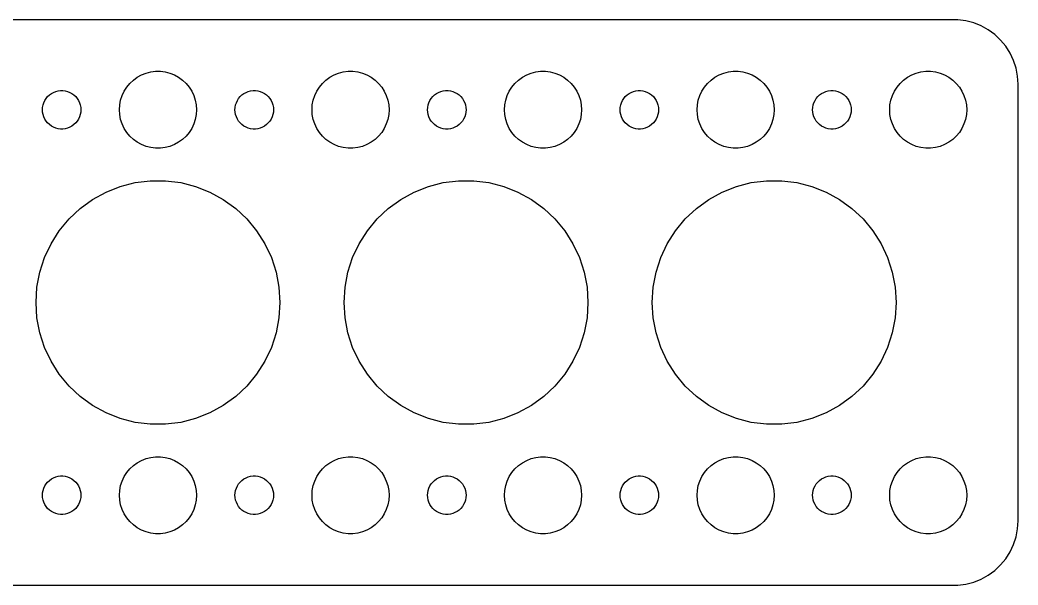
# Model space of a CAD drawing. Header units: metres. Extents: x -67 to 67, y -22 to 22.
# Drawn here: x -10.8 to 67, y -22 to 22 of the extents above; entities that cross this region are included whole.
import ezdxf

# ---------------------------------------------------------------- set-up
doc = ezdxf.new("R2010")
doc.units = ezdxf.units.M

msp = doc.modelspace()

# ---------------------------------------------------------------- linework, layer by layer
for p, q in [((62.3139, 21.9901), (-62.3139, 21.9901)), ((62.9369, 21.9114), (62.3139, 21.9901)), ((63.5451, 21.7553), (62.9369, 21.9114)), ((64.1289, 21.5241), (63.5451, 21.7553)), ((64.6791, 21.2216), (64.1289, 21.5241)), ((65.1871, 20.8526), (64.6791, 21.2216)), ((65.6448, 20.4227), (65.1871, 20.8526)), ((66.0451, 19.9389), (65.6448, 20.4227)), ((66.3815, 19.4088), (66.0451, 19.9389)), ((66.6489, 18.8406), (66.3815, 19.4088)), ((66.8429, 18.2434), (66.6489, 18.8406)), ((-0.92705, 17.8532), (-0.56213, 17.9469)), ((-0.56213, 17.9469), (-0.18837, 17.9941)), ((-0.18837, 17.9941), (0.18837, 17.9941)), ((0.18837, 17.9941), (0.56213, 17.9469)), ((0.56213, 17.9469), (0.92705, 17.8532)), ((14.0729, 17.8532), (14.4379, 17.9469)), ((14.4379, 17.9469), (14.8116, 17.9941)), ((14.8116, 17.9941), (15.1884, 17.9941)), ((15.1884, 17.9941), (15.5621, 17.9469)), ((15.5621, 17.9469), (15.927, 17.8532)), ((29.0729, 17.8532), (29.4379, 17.9469)), ((29.4379, 17.9469), (29.8116, 17.9941)), ((29.8116, 17.9941), (30.1884, 17.9941)), ((30.1884, 17.9941), (30.5621, 17.9469)), ((30.5621, 17.9469), (30.927, 17.8532)), ((44.0729, 17.8532), (44.4379, 17.9469)), ((44.4379, 17.9469), (44.8116, 17.9941)), ((44.8116, 17.9941), (45.1884, 17.9941)), ((45.1884, 17.9941), (45.5621, 17.9469)), ((45.5621, 17.9469), (45.927, 17.8532)), ((59.0729, 17.8532), (59.4379, 17.9469)), ((59.4379, 17.9469), (59.8116, 17.9941)), ((59.8116, 17.9941), (60.1884, 17.9941)), ((60.1884, 17.9941), (60.5621, 17.9469)), ((60.5621, 17.9469), (60.927, 17.8532)), ((66.9606, 17.6267), (66.8429, 18.2434)), ((-2.1869, 17.0536), (-1.91226, 17.3115)), ((-1.91226, 17.3115), (-1.60747, 17.533)), ((-1.60747, 17.533), (-1.27733, 17.7145)), ((-1.27733, 17.7145), (-0.92705, 17.8532)), ((0.92705, 17.8532), (1.27733, 17.7145)), ((1.27733, 17.7145), (1.60747, 17.533)), ((1.60747, 17.533), (1.91226, 17.3115)), ((1.91226, 17.3115), (2.1869, 17.0536)), ((12.8131, 17.0536), (13.0877, 17.3115)), ((13.0877, 17.3115), (13.3925, 17.533)), ((13.3925, 17.533), (13.7227, 17.7145)), ((13.7227, 17.7145), (14.0729, 17.8532)), ((15.927, 17.8532), (16.2773, 17.7145)), ((16.2773, 17.7145), (16.6075, 17.533)), ((16.6075, 17.533), (16.9123, 17.3115)), ((16.9123, 17.3115), (17.1869, 17.0536)), ((27.8131, 17.0536), (28.0877, 17.3115)), ((28.0877, 17.3115), (28.3925, 17.533)), ((28.3925, 17.533), (28.7227, 17.7145)), ((28.7227, 17.7145), (29.0729, 17.8532)), ((30.927, 17.8532), (31.2773, 17.7145)), ((31.2773, 17.7145), (31.6075, 17.533)), ((31.6075, 17.533), (31.9123, 17.3115)), ((31.9123, 17.3115), (32.1869, 17.0536)), ((42.8131, 17.0536), (43.0877, 17.3115)), ((43.0877, 17.3115), (43.3925, 17.533)), ((43.3925, 17.533), (43.7227, 17.7145)), ((43.7227, 17.7145), (44.0729, 17.8532)), ((45.927, 17.8532), (46.2773, 17.7145)), ((46.2773, 17.7145), (46.6075, 17.533)), ((46.6075, 17.533), (46.9123, 17.3115)), ((46.9123, 17.3115), (47.1869, 17.0536)), ((57.8131, 17.0536), (58.0877, 17.3115)), ((58.0877, 17.3115), (58.3925, 17.533)), ((58.3925, 17.533), (58.7227, 17.7145)), ((58.7227, 17.7145), (59.0729, 17.8532)), ((60.927, 17.8532), (61.2773, 17.7145)), ((61.2773, 17.7145), (61.6075, 17.533)), ((61.6075, 17.533), (61.9123, 17.3115)), ((61.9123, 17.3115), (62.1869, 17.0536)), ((67, 17), (66.9606, 17.6267)), ((-8.30373, 16.2665), (-8.13866, 16.3572)), ((-8.13866, 16.3572), (-7.96352, 16.4266)), ((-7.96352, 16.4266), (-7.78107, 16.4734)), ((-7.78107, 16.4734), (-7.59418, 16.497)), ((-7.59418, 16.497), (-7.40581, 16.497)), ((-7.40581, 16.497), (-7.21892, 16.4734)), ((-7.21892, 16.4734), (-7.03647, 16.4266)), ((-7.03647, 16.4266), (-6.86133, 16.3572)), ((-6.86133, 16.3572), (-6.69626, 16.2665)), ((-2.78932, 16.1044), (-2.62891, 16.4453)), ((-2.62891, 16.4453), (-2.42705, 16.7634)), ((-2.42705, 16.7634), (-2.1869, 17.0536)), ((2.1869, 17.0536), (2.42705, 16.7634)), ((2.42705, 16.7634), (2.62891, 16.4453)), ((2.62891, 16.4453), (2.78932, 16.1044)), ((6.69626, 16.2665), (6.86133, 16.3572)), ((6.86133, 16.3572), (7.03647, 16.4266)), ((7.03647, 16.4266), (7.21892, 16.4734)), ((7.21892, 16.4734), (7.40581, 16.497)), ((7.40581, 16.497), (7.59418, 16.497)), ((7.59418, 16.497), (7.78107, 16.4734)), ((7.78107, 16.4734), (7.96352, 16.4266)), ((7.96352, 16.4266), (8.13866, 16.3572)), ((8.13866, 16.3572), (8.30373, 16.2665)), ((12.2107, 16.1044), (12.3711, 16.4453)), ((12.3711, 16.4453), (12.5729, 16.7634)), ((12.5729, 16.7634), (12.8131, 17.0536)), ((17.1869, 17.0536), (17.427, 16.7634)), ((17.427, 16.7634), (17.6289, 16.4453)), ((17.6289, 16.4453), (17.7893, 16.1044)), ((21.6963, 16.2665), (21.8613, 16.3572)), ((21.8613, 16.3572), (22.0365, 16.4266)), ((22.0365, 16.4266), (22.2189, 16.4734)), ((22.2189, 16.4734), (22.4058, 16.497)), ((22.4058, 16.497), (22.5942, 16.497)), ((22.5942, 16.497), (22.7811, 16.4734)), ((22.7811, 16.4734), (22.9635, 16.4266)), ((22.9635, 16.4266), (23.1387, 16.3572)), ((23.1387, 16.3572), (23.3037, 16.2665)), ((27.2107, 16.1044), (27.3711, 16.4453)), ((27.3711, 16.4453), (27.5729, 16.7634)), ((27.5729, 16.7634), (27.8131, 17.0536)), ((32.1869, 17.0536), (32.427, 16.7634)), ((32.427, 16.7634), (32.6289, 16.4453)), ((32.6289, 16.4453), (32.7893, 16.1044)), ((36.6963, 16.2665), (36.8613, 16.3572)), ((36.8613, 16.3572), (37.0365, 16.4266)), ((37.0365, 16.4266), (37.2189, 16.4734)), ((37.2189, 16.4734), (37.4058, 16.497)), ((37.4058, 16.497), (37.5942, 16.497)), ((37.5942, 16.497), (37.7811, 16.4734)), ((37.7811, 16.4734), (37.9635, 16.4266)), ((37.9635, 16.4266), (38.1387, 16.3572)), ((38.1387, 16.3572), (38.3037, 16.2665)), ((42.2107, 16.1044), (42.3711, 16.4453)), ((42.3711, 16.4453), (42.5729, 16.7634)), ((42.5729, 16.7634), (42.8131, 17.0536)), ((47.1869, 17.0536), (47.427, 16.7634)), ((47.427, 16.7634), (47.6289, 16.4453)), ((47.6289, 16.4453), (47.7893, 16.1044)), ((51.6963, 16.2665), (51.8613, 16.3572)), ((51.8613, 16.3572), (52.0365, 16.4266)), ((52.0365, 16.4266), (52.2189, 16.4734)), ((52.2189, 16.4734), (52.4058, 16.497)), ((52.4058, 16.497), (52.5942, 16.497)), ((52.5942, 16.497), (52.7811, 16.4734)), ((52.7811, 16.4734), (52.9635, 16.4266)), ((52.9635, 16.4266), (53.1387, 16.3572)), ((53.1387, 16.3572), (53.3037, 16.2665)), ((57.2107, 16.1044), (57.3711, 16.4453)), ((57.3711, 16.4453), (57.5729, 16.7634)), ((57.5729, 16.7634), (57.8131, 17.0536)), ((62.1869, 17.0536), (62.427, 16.7634)), ((62.427, 16.7634), (62.6289, 16.4453)), ((62.6289, 16.4453), (62.7893, 16.1044)), ((67, -17), (67, 17)), ((-8.95287, 15.373), (-8.89465, 15.5522)), ((-8.89465, 15.5522), (-8.81445, 15.7226)), ((-8.81445, 15.7226), (-8.71352, 15.8817)), ((-8.71352, 15.8817), (-8.59344, 16.0268)), ((-8.59344, 16.0268), (-8.45613, 16.1558)), ((-8.45613, 16.1558), (-8.30373, 16.2665)), ((-6.69626, 16.2665), (-6.54385, 16.1558)), ((-6.54385, 16.1558), (-6.40654, 16.0268)), ((-6.40654, 16.0268), (-6.28647, 15.8817)), ((-6.28647, 15.8817), (-6.18553, 15.7226)), ((-6.18553, 15.7226), (-6.10533, 15.5522)), ((-6.10533, 15.5522), (-6.04712, 15.373)), ((-2.97633, 15.376), (-2.90575, 15.7461)), ((-2.90575, 15.7461), (-2.78932, 16.1044)), ((2.78932, 16.1044), (2.90575, 15.7461)), ((2.90575, 15.7461), (2.97633, 15.376)), ((6.04712, 15.373), (6.10533, 15.5522)), ((6.10533, 15.5522), (6.18553, 15.7226)), ((6.18553, 15.7226), (6.28647, 15.8817)), ((6.28647, 15.8817), (6.40654, 16.0268)), ((6.40654, 16.0268), (6.54385, 16.1558)), ((6.54385, 16.1558), (6.69626, 16.2665)), ((8.30373, 16.2665), (8.45613, 16.1558)), ((8.45613, 16.1558), (8.59344, 16.0268)), ((8.59344, 16.0268), (8.71352, 15.8817)), ((8.71352, 15.8817), (8.81445, 15.7226)), ((8.81445, 15.7226), (8.89465, 15.5522)), ((8.89465, 15.5522), (8.95287, 15.373)), ((12.0237, 15.376), (12.0942, 15.7461)), ((12.0942, 15.7461), (12.2107, 16.1044)), ((17.7893, 16.1044), (17.9057, 15.7461)), ((17.9057, 15.7461), (17.9763, 15.376)), ((21.0471, 15.373), (21.1053, 15.5522)), ((21.1053, 15.5522), (21.1855, 15.7226)), ((21.1855, 15.7226), (21.2865, 15.8817)), ((21.2865, 15.8817), (21.4065, 16.0268)), ((21.4065, 16.0268), (21.5439, 16.1558)), ((21.5439, 16.1558), (21.6963, 16.2665)), ((23.3037, 16.2665), (23.4561, 16.1558)), ((23.4561, 16.1558), (23.5934, 16.0268)), ((23.5934, 16.0268), (23.7135, 15.8817)), ((23.7135, 15.8817), (23.8145, 15.7226)), ((23.8145, 15.7226), (23.8947, 15.5522)), ((23.8947, 15.5522), (23.9529, 15.373)), ((27.0237, 15.376), (27.0942, 15.7461)), ((27.0942, 15.7461), (27.2107, 16.1044)), ((32.7893, 16.1044), (32.9057, 15.7461)), ((32.9057, 15.7461), (32.9763, 15.376)), ((36.0471, 15.373), (36.1053, 15.5522)), ((36.1053, 15.5522), (36.1855, 15.7226)), ((36.1855, 15.7226), (36.2865, 15.8817)), ((36.2865, 15.8817), (36.4065, 16.0268)), ((36.4065, 16.0268), (36.5439, 16.1558)), ((36.5439, 16.1558), (36.6963, 16.2665)), ((38.3037, 16.2665), (38.4561, 16.1558)), ((38.4561, 16.1558), (38.5934, 16.0268)), ((38.5934, 16.0268), (38.7135, 15.8817)), ((38.7135, 15.8817), (38.8145, 15.7226)), ((38.8145, 15.7226), (38.8947, 15.5522)), ((38.8947, 15.5522), (38.9529, 15.373)), ((42.0237, 15.376), (42.0942, 15.7461)), ((42.0942, 15.7461), (42.2107, 16.1044)), ((47.7893, 16.1044), (47.9057, 15.7461)), ((47.9057, 15.7461), (47.9763, 15.376)), ((51.0471, 15.373), (51.1053, 15.5522)), ((51.1053, 15.5522), (51.1855, 15.7226)), ((51.1855, 15.7226), (51.2865, 15.8817)), ((51.2865, 15.8817), (51.4065, 16.0268)), ((51.4065, 16.0268), (51.5439, 16.1558)), ((51.5439, 16.1558), (51.6963, 16.2665)), ((53.3037, 16.2665), (53.4561, 16.1558)), ((53.4561, 16.1558), (53.5934, 16.0268)), ((53.5934, 16.0268), (53.7135, 15.8817)), ((53.7135, 15.8817), (53.8145, 15.7226)), ((53.8145, 15.7226), (53.8947, 15.5522)), ((53.8947, 15.5522), (53.9529, 15.373)), ((57.0237, 15.376), (57.0942, 15.7461)), ((57.0942, 15.7461), (57.2107, 16.1044)), ((62.7893, 16.1044), (62.9057, 15.7461)), ((62.9057, 15.7461), (62.9763, 15.376)), ((-9, 15), (-8.98816, 15.188)), ((-8.98816, 14.812), (-9, 15)), ((-8.98816, 15.188), (-8.95287, 15.373)), ((-8.95287, 14.627), (-8.98816, 14.812)), ((-6.04712, 15.373), (-6.01183, 15.188)), ((-6.01183, 14.812), (-6.04712, 14.627)), ((-6.01183, 15.188), (-6, 15)), ((-6, 15), (-6.01183, 14.812)), ((-3, 15), (-2.97633, 15.376)), ((-2.97633, 14.624), (-3, 15)), ((2.97633, 15.376), (3, 15)), ((3, 15), (2.97633, 14.624)), ((6, 15), (6.01183, 15.188)), ((6.01183, 14.812), (6, 15)), ((6.01183, 15.188), (6.04712, 15.373)), ((6.04712, 14.627), (6.01183, 14.812)), ((8.95287, 15.373), (8.98816, 15.188)), ((8.98816, 14.812), (8.95287, 14.627)), ((8.98816, 15.188), (9, 15)), ((9, 15), (8.98816, 14.812)), ((12, 15), (12.0237, 15.376)), ((12.0237, 14.624), (12, 15)), ((17.9763, 15.376), (18, 15)), ((18, 15), (17.9763, 14.624)), ((21, 15), (21.0118, 15.188)), ((21.0118, 14.812), (21, 15)), ((21.0118, 15.188), (21.0471, 15.373)), ((21.0471, 14.627), (21.0118, 14.812)), ((23.9529, 15.373), (23.9882, 15.188)), ((23.9882, 14.812), (23.9529, 14.627)), ((23.9882, 15.188), (24, 15)), ((24, 15), (23.9882, 14.812)), ((27, 15), (27.0237, 15.376)), ((27.0237, 14.624), (27, 15)), ((32.9763, 15.376), (33, 15)), ((33, 15), (32.9763, 14.624)), ((36, 15), (36.0118, 15.188)), ((36.0118, 14.812), (36, 15)), ((36.0118, 15.188), (36.0471, 15.373)), ((36.0471, 14.627), (36.0118, 14.812)), ((38.9529, 15.373), (38.9882, 15.188)), ((38.9882, 14.812), (38.9529, 14.627)), ((38.9882, 15.188), (39, 15)), ((39, 15), (38.9882, 14.812)), ((42, 15), (42.0237, 15.376)), ((42.0237, 14.624), (42, 15)), ((47.9763, 15.376), (48, 15)), ((48, 15), (47.9763, 14.624)), ((51, 15), (51.0118, 15.188)), ((51.0118, 14.812), (51, 15)), ((51.0118, 15.188), (51.0471, 15.373)), ((51.0471, 14.627), (51.0118, 14.812)), ((53.9529, 15.373), (53.9882, 15.188)), ((53.9882, 14.812), (53.9529, 14.627)), ((53.9882, 15.188), (54, 15)), ((54, 15), (53.9882, 14.812)), ((57, 15), (57.0237, 15.376)), ((57.0237, 14.624), (57, 15)), ((62.9763, 15.376), (63, 15)), ((63, 15), (62.9763, 14.624)), ((-8.89465, 14.4478), (-8.95287, 14.627)), ((-8.81445, 14.2774), (-8.89465, 14.4478)), ((-8.71352, 14.1183), (-8.81445, 14.2774)), ((-8.59344, 13.9732), (-8.71352, 14.1183)), ((-6.28647, 14.1183), (-6.40654, 13.9732)), ((-6.18553, 14.2774), (-6.28647, 14.1183)), ((-6.10533, 14.4478), (-6.18553, 14.2774)), ((-6.04712, 14.627), (-6.10533, 14.4478)), ((-2.90575, 14.2539), (-2.97633, 14.624)), ((-2.78932, 13.8956), (-2.90575, 14.2539)), ((2.90575, 14.2539), (2.78932, 13.8956)), ((2.97633, 14.624), (2.90575, 14.2539)), ((6.10533, 14.4478), (6.04712, 14.627)), ((6.18553, 14.2774), (6.10533, 14.4478)), ((6.28647, 14.1183), (6.18553, 14.2774)), ((6.40654, 13.9732), (6.28647, 14.1183)), ((8.71352, 14.1183), (8.59344, 13.9732)), ((8.81445, 14.2774), (8.71352, 14.1183)), ((8.89465, 14.4478), (8.81445, 14.2774)), ((8.95287, 14.627), (8.89465, 14.4478)), ((12.0942, 14.2539), (12.0237, 14.624)), ((12.2107, 13.8956), (12.0942, 14.2539)), ((17.9057, 14.2539), (17.7893, 13.8956)), ((17.9763, 14.624), (17.9057, 14.2539)), ((21.1053, 14.4478), (21.0471, 14.627)), ((21.1855, 14.2774), (21.1053, 14.4478)), ((21.2865, 14.1183), (21.1855, 14.2774)), ((21.4065, 13.9732), (21.2865, 14.1183)), ((23.7135, 14.1183), (23.5934, 13.9732)), ((23.8145, 14.2774), (23.7135, 14.1183)), ((23.8947, 14.4478), (23.8145, 14.2774)), ((23.9529, 14.627), (23.8947, 14.4478)), ((27.0942, 14.2539), (27.0237, 14.624)), ((27.2107, 13.8956), (27.0942, 14.2539)), ((32.9057, 14.2539), (32.7893, 13.8956)), ((32.9763, 14.624), (32.9057, 14.2539)), ((36.1053, 14.4478), (36.0471, 14.627)), ((36.1855, 14.2774), (36.1053, 14.4478)), ((36.2865, 14.1183), (36.1855, 14.2774)), ((36.4065, 13.9732), (36.2865, 14.1183)), ((38.7135, 14.1183), (38.5934, 13.9732)), ((38.8145, 14.2774), (38.7135, 14.1183)), ((38.8947, 14.4478), (38.8145, 14.2774)), ((38.9529, 14.627), (38.8947, 14.4478)), ((42.0942, 14.2539), (42.0237, 14.624)), ((42.2107, 13.8956), (42.0942, 14.2539)), ((47.9057, 14.2539), (47.7893, 13.8956)), ((47.9763, 14.624), (47.9057, 14.2539)), ((51.1053, 14.4478), (51.0471, 14.627)), ((51.1855, 14.2774), (51.1053, 14.4478)), ((51.2865, 14.1183), (51.1855, 14.2774)), ((51.4065, 13.9732), (51.2865, 14.1183)), ((53.7135, 14.1183), (53.5934, 13.9732)), ((53.8145, 14.2774), (53.7135, 14.1183)), ((53.8947, 14.4478), (53.8145, 14.2774)), ((53.9529, 14.627), (53.8947, 14.4478)), ((57.0942, 14.2539), (57.0237, 14.624)), ((57.2107, 13.8956), (57.0942, 14.2539)), ((62.9057, 14.2539), (62.7893, 13.8956)), ((62.9763, 14.624), (62.9057, 14.2539)), ((-8.45613, 13.8442), (-8.59344, 13.9732)), ((-8.30373, 13.7335), (-8.45613, 13.8442)), ((-8.13866, 13.6427), (-8.30373, 13.7335)), ((-7.96352, 13.5734), (-8.13866, 13.6427)), ((-7.78107, 13.5266), (-7.96352, 13.5734)), ((-7.59418, 13.5029), (-7.78107, 13.5266)), ((-7.40581, 13.5029), (-7.59418, 13.5029)), ((-7.21892, 13.5266), (-7.40581, 13.5029)), ((-7.03647, 13.5734), (-7.21892, 13.5266)), ((-6.86133, 13.6427), (-7.03647, 13.5734)), ((-6.69626, 13.7335), (-6.86133, 13.6427)), ((-6.54385, 13.8442), (-6.69626, 13.7335)), ((-6.40654, 13.9732), (-6.54385, 13.8442)), ((-2.62891, 13.5547), (-2.78932, 13.8956)), ((-2.42705, 13.2366), (-2.62891, 13.5547)), ((-2.1869, 12.9464), (-2.42705, 13.2366)), ((2.42705, 13.2366), (2.1869, 12.9464)), ((2.62891, 13.5547), (2.42705, 13.2366)), ((2.78932, 13.8956), (2.62891, 13.5547)), ((6.54385, 13.8442), (6.40654, 13.9732)), ((6.69626, 13.7335), (6.54385, 13.8442)), ((6.86133, 13.6427), (6.69626, 13.7335)), ((7.03647, 13.5734), (6.86133, 13.6427)), ((7.21892, 13.5266), (7.03647, 13.5734)), ((7.40581, 13.5029), (7.21892, 13.5266)), ((7.59418, 13.5029), (7.40581, 13.5029)), ((7.78107, 13.5266), (7.59418, 13.5029)), ((7.96352, 13.5734), (7.78107, 13.5266)), ((8.13866, 13.6427), (7.96352, 13.5734)), ((8.30373, 13.7335), (8.13866, 13.6427)), ((8.45613, 13.8442), (8.30373, 13.7335)), ((8.59344, 13.9732), (8.45613, 13.8442)), ((12.3711, 13.5547), (12.2107, 13.8956)), ((12.5729, 13.2366), (12.3711, 13.5547)), ((12.8131, 12.9464), (12.5729, 13.2366)), ((17.427, 13.2366), (17.1869, 12.9464)), ((17.6289, 13.5547), (17.427, 13.2366)), ((17.7893, 13.8956), (17.6289, 13.5547)), ((21.5439, 13.8442), (21.4065, 13.9732)), ((21.6963, 13.7335), (21.5439, 13.8442)), ((21.8613, 13.6427), (21.6963, 13.7335)), ((22.0365, 13.5734), (21.8613, 13.6427)), ((22.2189, 13.5266), (22.0365, 13.5734)), ((22.4058, 13.5029), (22.2189, 13.5266)), ((22.5942, 13.5029), (22.4058, 13.5029)), ((22.7811, 13.5266), (22.5942, 13.5029)), ((22.9635, 13.5734), (22.7811, 13.5266)), ((23.1387, 13.6427), (22.9635, 13.5734)), ((23.3037, 13.7335), (23.1387, 13.6427)), ((23.4561, 13.8442), (23.3037, 13.7335)), ((23.5934, 13.9732), (23.4561, 13.8442)), ((27.3711, 13.5547), (27.2107, 13.8956)), ((27.5729, 13.2366), (27.3711, 13.5547)), ((27.8131, 12.9464), (27.5729, 13.2366)), ((32.427, 13.2366), (32.1869, 12.9464)), ((32.6289, 13.5547), (32.427, 13.2366)), ((32.7893, 13.8956), (32.6289, 13.5547)), ((36.5439, 13.8442), (36.4065, 13.9732)), ((36.6963, 13.7335), (36.5439, 13.8442)), ((36.8613, 13.6427), (36.6963, 13.7335)), ((37.0365, 13.5734), (36.8613, 13.6427)), ((37.2189, 13.5266), (37.0365, 13.5734)), ((37.4058, 13.5029), (37.2189, 13.5266)), ((37.5942, 13.5029), (37.4058, 13.5029)), ((37.7811, 13.5266), (37.5942, 13.5029)), ((37.9635, 13.5734), (37.7811, 13.5266)), ((38.1387, 13.6427), (37.9635, 13.5734)), ((38.3037, 13.7335), (38.1387, 13.6427)), ((38.4561, 13.8442), (38.3037, 13.7335)), ((38.5934, 13.9732), (38.4561, 13.8442)), ((42.3711, 13.5547), (42.2107, 13.8956)), ((42.5729, 13.2366), (42.3711, 13.5547)), ((42.8131, 12.9464), (42.5729, 13.2366)), ((47.427, 13.2366), (47.1869, 12.9464)), ((47.6289, 13.5547), (47.427, 13.2366)), ((47.7893, 13.8956), (47.6289, 13.5547)), ((51.5439, 13.8442), (51.4065, 13.9732)), ((51.6963, 13.7335), (51.5439, 13.8442)), ((51.8613, 13.6427), (51.6963, 13.7335)), ((52.0365, 13.5734), (51.8613, 13.6427)), ((52.2189, 13.5266), (52.0365, 13.5734)), ((52.4058, 13.5029), (52.2189, 13.5266)), ((52.5942, 13.5029), (52.4058, 13.5029)), ((52.7811, 13.5266), (52.5942, 13.5029)), ((52.9635, 13.5734), (52.7811, 13.5266)), ((53.1387, 13.6427), (52.9635, 13.5734)), ((53.3037, 13.7335), (53.1387, 13.6427)), ((53.4561, 13.8442), (53.3037, 13.7335)), ((53.5934, 13.9732), (53.4561, 13.8442)), ((57.3711, 13.5547), (57.2107, 13.8956)), ((57.5729, 13.2366), (57.3711, 13.5547)), ((57.8131, 12.9464), (57.5729, 13.2366)), ((62.427, 13.2366), (62.1869, 12.9464)), ((62.6289, 13.5547), (62.427, 13.2366)), ((62.7893, 13.8956), (62.6289, 13.5547)), ((-1.91226, 12.6884), (-2.1869, 12.9464)), ((-1.60747, 12.467), (-1.91226, 12.6884)), ((-1.27733, 12.2855), (-1.60747, 12.467)), ((1.60747, 12.467), (1.27733, 12.2855)), ((1.91226, 12.6884), (1.60747, 12.467)), ((2.1869, 12.9464), (1.91226, 12.6884)), ((13.0877, 12.6884), (12.8131, 12.9464)), ((13.3925, 12.467), (13.0877, 12.6884)), ((13.7227, 12.2855), (13.3925, 12.467)), ((16.6075, 12.467), (16.2773, 12.2855)), ((16.9123, 12.6884), (16.6075, 12.467)), ((17.1869, 12.9464), (16.9123, 12.6884)), ((28.0877, 12.6884), (27.8131, 12.9464)), ((28.3925, 12.467), (28.0877, 12.6884)), ((28.7227, 12.2855), (28.3925, 12.467)), ((31.6075, 12.467), (31.2773, 12.2855)), ((31.9123, 12.6884), (31.6075, 12.467)), ((32.1869, 12.9464), (31.9123, 12.6884)), ((43.0877, 12.6884), (42.8131, 12.9464)), ((43.3925, 12.467), (43.0877, 12.6884)), ((43.7227, 12.2855), (43.3925, 12.467)), ((46.6075, 12.467), (46.2773, 12.2855)), ((46.9123, 12.6884), (46.6075, 12.467)), ((47.1869, 12.9464), (46.9123, 12.6884)), ((58.0877, 12.6884), (57.8131, 12.9464)), ((58.3925, 12.467), (58.0877, 12.6884)), ((58.7227, 12.2855), (58.3925, 12.467)), ((61.6075, 12.467), (61.2773, 12.2855)), ((61.9123, 12.6884), (61.6075, 12.467)), ((62.1869, 12.9464), (61.9123, 12.6884)), ((-0.92705, 12.1468), (-1.27733, 12.2855)), ((-0.56213, 12.0531), (-0.92705, 12.1468)), ((-0.18837, 12.0059), (-0.56213, 12.0531)), ((0.18837, 12.0059), (-0.18837, 12.0059)), ((0.56213, 12.0531), (0.18837, 12.0059)), ((0.92705, 12.1468), (0.56213, 12.0531)), ((1.27733, 12.2855), (0.92705, 12.1468)), ((14.0729, 12.1468), (13.7227, 12.2855)), ((14.4379, 12.0531), (14.0729, 12.1468)), ((14.8116, 12.0059), (14.4379, 12.0531)), ((15.1884, 12.0059), (14.8116, 12.0059)), ((15.5621, 12.0531), (15.1884, 12.0059)), ((15.927, 12.1468), (15.5621, 12.0531)), ((16.2773, 12.2855), (15.927, 12.1468)), ((29.0729, 12.1468), (28.7227, 12.2855)), ((29.4379, 12.0531), (29.0729, 12.1468)), ((29.8116, 12.0059), (29.4379, 12.0531)), ((30.1884, 12.0059), (29.8116, 12.0059)), ((30.5621, 12.0531), (30.1884, 12.0059)), ((30.927, 12.1468), (30.5621, 12.0531)), ((31.2773, 12.2855), (30.927, 12.1468)), ((44.0729, 12.1468), (43.7227, 12.2855)), ((44.4379, 12.0531), (44.0729, 12.1468)), ((44.8116, 12.0059), (44.4379, 12.0531)), ((45.1884, 12.0059), (44.8116, 12.0059)), ((45.5621, 12.0531), (45.1884, 12.0059)), ((45.927, 12.1468), (45.5621, 12.0531)), ((46.2773, 12.2855), (45.927, 12.1468)), ((59.0729, 12.1468), (58.7227, 12.2855)), ((59.4379, 12.0531), (59.0729, 12.1468)), ((59.8116, 12.0059), (59.4379, 12.0531)), ((60.1884, 12.0059), (59.8116, 12.0059)), ((60.5621, 12.0531), (60.1884, 12.0059)), ((60.927, 12.1468), (60.5621, 12.0531)), ((61.2773, 12.2855), (60.927, 12.1468)), ((-2.93565, 9.03503), (-1.78012, 9.33173)), ((-1.78012, 9.33173), (-0.5965, 9.48125)), ((-0.5965, 9.48125), (0.5965, 9.48125)), ((0.5965, 9.48125), (1.78012, 9.33173)), ((1.78012, 9.33173), (2.93565, 9.03503)), ((21.0643, 9.03503), (22.2199, 9.33173)), ((22.2199, 9.33173), (23.4035, 9.48125)), ((23.4035, 9.48125), (24.5965, 9.48125)), ((24.5965, 9.48125), (25.7801, 9.33173)), ((25.7801, 9.33173), (26.9357, 9.03503)), ((45.0643, 9.03503), (46.2199, 9.33173)), ((46.2199, 9.33173), (47.4035, 9.48125)), ((47.4035, 9.48125), (48.5965, 9.48125)), ((48.5965, 9.48125), (49.7801, 9.33173)), ((49.7801, 9.33173), (50.9357, 9.03503)), ((-5.09035, 8.0211), (-4.04489, 8.59586)), ((-4.04489, 8.59586), (-2.93565, 9.03503)), ((2.93565, 9.03503), (4.04489, 8.59586)), ((4.04489, 8.59586), (5.09035, 8.0211)), ((18.9096, 8.0211), (19.9551, 8.59586)), ((19.9551, 8.59586), (21.0643, 9.03503)), ((26.9357, 9.03503), (28.0449, 8.59586)), ((28.0449, 8.59586), (29.0903, 8.0211)), ((42.9096, 8.0211), (43.9551, 8.59586)), ((43.9551, 8.59586), (45.0643, 9.03503)), ((50.9357, 9.03503), (52.0449, 8.59586)), ((52.0449, 8.59586), (53.0903, 8.0211)), ((-6.05553, 7.31987), (-5.09035, 8.0211)), ((5.09035, 8.0211), (6.05553, 7.31987)), ((17.9445, 7.31987), (18.9096, 8.0211)), ((29.0903, 8.0211), (30.0555, 7.31987)), ((41.9445, 7.31987), (42.9096, 8.0211)), ((53.0903, 8.0211), (54.0555, 7.31987)), ((-6.9252, 6.50319), (-6.05553, 7.31987)), ((6.05553, 7.31987), (6.9252, 6.50319)), ((17.0748, 6.50319), (17.9445, 7.31987)), ((30.0555, 7.31987), (30.9252, 6.50319)), ((41.0748, 6.50319), (41.9445, 7.31987)), ((54.0555, 7.31987), (54.9252, 6.50319)), ((-7.68565, 5.58395), (-6.9252, 6.50319)), ((6.9252, 6.50319), (7.68565, 5.58395)), ((16.3143, 5.58395), (17.0748, 6.50319)), ((30.9252, 6.50319), (31.6857, 5.58395)), ((40.3143, 5.58395), (41.0748, 6.50319)), ((54.9252, 6.50319), (55.6857, 5.58395)), ((-8.32491, 4.57664), (-7.68565, 5.58395)), ((7.68565, 5.58395), (8.32491, 4.57664)), ((15.6751, 4.57664), (16.3143, 5.58395)), ((31.6857, 5.58395), (32.3249, 4.57664)), ((39.6751, 4.57664), (40.3143, 5.58395)), ((55.6857, 5.58395), (56.3249, 4.57664)), ((-8.83287, 3.49718), (-8.32491, 4.57664)), ((8.32491, 4.57664), (8.83287, 3.49718)), ((15.1671, 3.49718), (15.6751, 4.57664)), ((32.3249, 4.57664), (32.8329, 3.49718)), ((39.1671, 3.49718), (39.6751, 4.57664)), ((56.3249, 4.57664), (56.8329, 3.49718)), ((-9.20154, 2.36255), (-8.83287, 3.49718)), ((8.83287, 3.49718), (9.20154, 2.36255)), ((14.7984, 2.36255), (15.1671, 3.49718)), ((32.8329, 3.49718), (33.2015, 2.36255)), ((38.7984, 2.36255), (39.1671, 3.49718)), ((56.8329, 3.49718), (57.2015, 2.36255)), ((-9.42508, 1.19066), (-9.20154, 2.36255)), ((9.20154, 2.36255), (9.42508, 1.19066)), ((14.5749, 1.19066), (14.7984, 2.36255)), ((33.2015, 2.36255), (33.4251, 1.19066)), ((38.5749, 1.19066), (38.7984, 2.36255)), ((57.2015, 2.36255), (57.4251, 1.19066)), ((-9.5, 0), (-9.42508, 1.19066)), ((9.42508, 1.19066), (9.5, 0)), ((14.5, 0), (14.5749, 1.19066)), ((33.4251, 1.19066), (33.5, 0)), ((38.5, 0), (38.5749, 1.19066)), ((57.4251, 1.19066), (57.5, 0)), ((-9.42508, -1.19066), (-9.5, 0)), ((9.5, 0), (9.42508, -1.19066)), ((14.5749, -1.19066), (14.5, 0)), ((33.5, 0), (33.4251, -1.19066)), ((38.5749, -1.19066), (38.5, 0)), ((57.5, 0), (57.4251, -1.19066)), ((-9.20154, -2.36255), (-9.42508, -1.19066)), ((9.42508, -1.19066), (9.20154, -2.36255)), ((14.7984, -2.36255), (14.5749, -1.19066)), ((33.4251, -1.19066), (33.2015, -2.36255)), ((38.7984, -2.36255), (38.5749, -1.19066)), ((57.4251, -1.19066), (57.2015, -2.36255)), ((-8.83287, -3.49718), (-9.20154, -2.36255)), ((9.20154, -2.36255), (8.83287, -3.49718)), ((15.1671, -3.49718), (14.7984, -2.36255)), ((33.2015, -2.36255), (32.8329, -3.49718)), ((39.1671, -3.49718), (38.7984, -2.36255)), ((57.2015, -2.36255), (56.8329, -3.49718)), ((-8.32491, -4.57664), (-8.83287, -3.49718)), ((8.83287, -3.49718), (8.32491, -4.57664)), ((15.6751, -4.57664), (15.1671, -3.49718)), ((32.8329, -3.49718), (32.3249, -4.57664)), ((39.6751, -4.57664), (39.1671, -3.49718)), ((56.8329, -3.49718), (56.3249, -4.57664)), ((-7.68565, -5.58395), (-8.32491, -4.57664)), ((8.32491, -4.57664), (7.68565, -5.58395)), ((16.3143, -5.58395), (15.6751, -4.57664)), ((32.3249, -4.57664), (31.6857, -5.58395)), ((40.3143, -5.58395), (39.6751, -4.57664)), ((56.3249, -4.57664), (55.6857, -5.58395)), ((-6.9252, -6.50319), (-7.68565, -5.58395)), ((7.68565, -5.58395), (6.9252, -6.50319)), ((17.0748, -6.50319), (16.3143, -5.58395)), ((31.6857, -5.58395), (30.9252, -6.50319)), ((41.0748, -6.50319), (40.3143, -5.58395)), ((55.6857, -5.58395), (54.9252, -6.50319)), ((-6.05553, -7.31987), (-6.9252, -6.50319)), ((6.9252, -6.50319), (6.05553, -7.31987)), ((17.9445, -7.31987), (17.0748, -6.50319)), ((30.9252, -6.50319), (30.0555, -7.31987)), ((41.9445, -7.31987), (41.0748, -6.50319)), ((54.9252, -6.50319), (54.0555, -7.31987)), ((-5.09035, -8.0211), (-6.05553, -7.31987)), ((6.05553, -7.31987), (5.09035, -8.0211)), ((18.9096, -8.0211), (17.9445, -7.31987)), ((30.0555, -7.31987), (29.0903, -8.0211)), ((42.9096, -8.0211), (41.9445, -7.31987)), ((54.0555, -7.31987), (53.0903, -8.0211)), ((-4.04489, -8.59586), (-5.09035, -8.0211)), ((5.09035, -8.0211), (4.04489, -8.59586)), ((19.9551, -8.59586), (18.9096, -8.0211)), ((29.0903, -8.0211), (28.0449, -8.59586)), ((43.9551, -8.59586), (42.9096, -8.0211)), ((53.0903, -8.0211), (52.0449, -8.59586)), ((-2.93565, -9.03503), (-4.04489, -8.59586)), ((-1.78012, -9.33173), (-2.93565, -9.03503)), ((2.93565, -9.03503), (1.78012, -9.33173)), ((4.04489, -8.59586), (2.93565, -9.03503)), ((21.0643, -9.03503), (19.9551, -8.59586)), ((22.2199, -9.33173), (21.0643, -9.03503)), ((26.9357, -9.03503), (25.7801, -9.33173)), ((28.0449, -8.59586), (26.9357, -9.03503)), ((45.0643, -9.03503), (43.9551, -8.59586)), ((46.2199, -9.33173), (45.0643, -9.03503)), ((50.9357, -9.03503), (49.7801, -9.33173)), ((52.0449, -8.59586), (50.9357, -9.03503)), ((-0.5965, -9.48125), (-1.78012, -9.33173)), ((0.5965, -9.48125), (-0.5965, -9.48125)), ((1.78012, -9.33173), (0.5965, -9.48125)), ((23.4035, -9.48125), (22.2199, -9.33173)), ((24.5965, -9.48125), (23.4035, -9.48125)), ((25.7801, -9.33173), (24.5965, -9.48125)), ((47.4035, -9.48125), (46.2199, -9.33173)), ((48.5965, -9.48125), (47.4035, -9.48125)), ((49.7801, -9.33173), (48.5965, -9.48125)), ((-1.60747, -12.467), (-1.27733, -12.2855)), ((-1.27733, -12.2855), (-0.92705, -12.1468)), ((-0.92705, -12.1468), (-0.56213, -12.0531)), ((-0.56213, -12.0531), (-0.18837, -12.0059)), ((-0.18837, -12.0059), (0.18837, -12.0059)), ((0.18837, -12.0059), (0.56213, -12.0531)), ((0.56213, -12.0531), (0.92705, -12.1468)), ((0.92705, -12.1468), (1.27733, -12.2855)), ((1.27733, -12.2855), (1.60747, -12.467)), ((13.3925, -12.467), (13.7227, -12.2855)), ((13.7227, -12.2855), (14.0729, -12.1468)), ((14.0729, -12.1468), (14.4379, -12.0531)), ((14.4379, -12.0531), (14.8116, -12.0059)), ((14.8116, -12.0059), (15.1884, -12.0059)), ((15.1884, -12.0059), (15.5621, -12.0531)), ((15.5621, -12.0531), (15.927, -12.1468)), ((15.927, -12.1468), (16.2773, -12.2855)), ((16.2773, -12.2855), (16.6075, -12.467)), ((28.3925, -12.467), (28.7227, -12.2855)), ((28.7227, -12.2855), (29.0729, -12.1468)), ((29.0729, -12.1468), (29.4379, -12.0531)), ((29.4379, -12.0531), (29.8116, -12.0059)), ((29.8116, -12.0059), (30.1884, -12.0059)), ((30.1884, -12.0059), (30.5621, -12.0531)), ((30.5621, -12.0531), (30.927, -12.1468)), ((30.927, -12.1468), (31.2773, -12.2855)), ((31.2773, -12.2855), (31.6075, -12.467)), ((43.3925, -12.467), (43.7227, -12.2855)), ((43.7227, -12.2855), (44.0729, -12.1468)), ((44.0729, -12.1468), (44.4379, -12.0531)), ((44.4379, -12.0531), (44.8116, -12.0059)), ((44.8116, -12.0059), (45.1884, -12.0059)), ((45.1884, -12.0059), (45.5621, -12.0531)), ((45.5621, -12.0531), (45.927, -12.1468)), ((45.927, -12.1468), (46.2773, -12.2855)), ((46.2773, -12.2855), (46.6075, -12.467)), ((58.3925, -12.467), (58.7227, -12.2855)), ((58.7227, -12.2855), (59.0729, -12.1468)), ((59.0729, -12.1468), (59.4379, -12.0531)), ((59.4379, -12.0531), (59.8116, -12.0059)), ((59.8116, -12.0059), (60.1884, -12.0059)), ((60.1884, -12.0059), (60.5621, -12.0531)), ((60.5621, -12.0531), (60.927, -12.1468)), ((60.927, -12.1468), (61.2773, -12.2855)), ((61.2773, -12.2855), (61.6075, -12.467)), ((-2.42705, -13.2366), (-2.1869, -12.9464)), ((-2.1869, -12.9464), (-1.91226, -12.6884)), ((-1.91226, -12.6884), (-1.60747, -12.467)), ((1.60747, -12.467), (1.91226, -12.6884)), ((1.91226, -12.6884), (2.1869, -12.9464)), ((2.1869, -12.9464), (2.42705, -13.2366)), ((12.5729, -13.2366), (12.8131, -12.9464)), ((12.8131, -12.9464), (13.0877, -12.6884)), ((13.0877, -12.6884), (13.3925, -12.467)), ((16.6075, -12.467), (16.9123, -12.6884)), ((16.9123, -12.6884), (17.1869, -12.9464)), ((17.1869, -12.9464), (17.427, -13.2366)), ((27.5729, -13.2366), (27.8131, -12.9464)), ((27.8131, -12.9464), (28.0877, -12.6884)), ((28.0877, -12.6884), (28.3925, -12.467)), ((31.6075, -12.467), (31.9123, -12.6884)), ((31.9123, -12.6884), (32.1869, -12.9464)), ((32.1869, -12.9464), (32.427, -13.2366)), ((42.5729, -13.2366), (42.8131, -12.9464)), ((42.8131, -12.9464), (43.0877, -12.6884)), ((43.0877, -12.6884), (43.3925, -12.467)), ((46.6075, -12.467), (46.9123, -12.6884)), ((46.9123, -12.6884), (47.1869, -12.9464)), ((47.1869, -12.9464), (47.427, -13.2366)), ((57.5729, -13.2366), (57.8131, -12.9464)), ((57.8131, -12.9464), (58.0877, -12.6884)), ((58.0877, -12.6884), (58.3925, -12.467)), ((61.6075, -12.467), (61.9123, -12.6884)), ((61.9123, -12.6884), (62.1869, -12.9464)), ((62.1869, -12.9464), (62.427, -13.2366)), ((-8.71352, -14.1183), (-8.59344, -13.9732)), ((-8.59344, -13.9732), (-8.45613, -13.8442)), ((-8.45613, -13.8442), (-8.30373, -13.7335)), ((-8.30373, -13.7335), (-8.13866, -13.6427)), ((-8.13866, -13.6427), (-7.96352, -13.5734)), ((-7.96352, -13.5734), (-7.78107, -13.5266)), ((-7.78107, -13.5266), (-7.59418, -13.5029)), ((-7.59418, -13.5029), (-7.40581, -13.5029)), ((-7.40581, -13.5029), (-7.21892, -13.5266)), ((-7.21892, -13.5266), (-7.03647, -13.5734)), ((-7.03647, -13.5734), (-6.86133, -13.6427)), ((-6.86133, -13.6427), (-6.69626, -13.7335)), ((-6.69626, -13.7335), (-6.54385, -13.8442)), ((-6.54385, -13.8442), (-6.40654, -13.9732)), ((-6.40654, -13.9732), (-6.28647, -14.1183)), ((-2.90575, -14.2539), (-2.78932, -13.8956)), ((-2.78932, -13.8956), (-2.62891, -13.5547)), ((-2.62891, -13.5547), (-2.42705, -13.2366)), ((2.42705, -13.2366), (2.62891, -13.5547)), ((2.62891, -13.5547), (2.78932, -13.8956)), ((2.78932, -13.8956), (2.90575, -14.2539)), ((6.28647, -14.1183), (6.40654, -13.9732)), ((6.40654, -13.9732), (6.54385, -13.8442)), ((6.54385, -13.8442), (6.69626, -13.7335)), ((6.69626, -13.7335), (6.86133, -13.6427)), ((6.86133, -13.6427), (7.03647, -13.5734)), ((7.03647, -13.5734), (7.21892, -13.5266)), ((7.21892, -13.5266), (7.40581, -13.5029)), ((7.40581, -13.5029), (7.59418, -13.5029)), ((7.59418, -13.5029), (7.78107, -13.5266)), ((7.78107, -13.5266), (7.96352, -13.5734)), ((7.96352, -13.5734), (8.13866, -13.6427)), ((8.13866, -13.6427), (8.30373, -13.7335)), ((8.30373, -13.7335), (8.45613, -13.8442)), ((8.45613, -13.8442), (8.59344, -13.9732)), ((8.59344, -13.9732), (8.71352, -14.1183)), ((12.0942, -14.2539), (12.2107, -13.8956)), ((12.2107, -13.8956), (12.3711, -13.5547)), ((12.3711, -13.5547), (12.5729, -13.2366)), ((17.427, -13.2366), (17.6289, -13.5547)), ((17.6289, -13.5547), (17.7893, -13.8956)), ((17.7893, -13.8956), (17.9057, -14.2539)), ((21.2865, -14.1183), (21.4065, -13.9732)), ((21.4065, -13.9732), (21.5439, -13.8442)), ((21.5439, -13.8442), (21.6963, -13.7335)), ((21.6963, -13.7335), (21.8613, -13.6427)), ((21.8613, -13.6427), (22.0365, -13.5734)), ((22.0365, -13.5734), (22.2189, -13.5266)), ((22.2189, -13.5266), (22.4058, -13.5029)), ((22.4058, -13.5029), (22.5942, -13.5029)), ((22.5942, -13.5029), (22.7811, -13.5266)), ((22.7811, -13.5266), (22.9635, -13.5734)), ((22.9635, -13.5734), (23.1387, -13.6427)), ((23.1387, -13.6427), (23.3037, -13.7335)), ((23.3037, -13.7335), (23.4561, -13.8442)), ((23.4561, -13.8442), (23.5934, -13.9732)), ((23.5934, -13.9732), (23.7135, -14.1183)), ((27.0942, -14.2539), (27.2107, -13.8956)), ((27.2107, -13.8956), (27.3711, -13.5547)), ((27.3711, -13.5547), (27.5729, -13.2366)), ((32.427, -13.2366), (32.6289, -13.5547)), ((32.6289, -13.5547), (32.7893, -13.8956)), ((32.7893, -13.8956), (32.9057, -14.2539)), ((36.2865, -14.1183), (36.4065, -13.9732)), ((36.4065, -13.9732), (36.5439, -13.8442)), ((36.5439, -13.8442), (36.6963, -13.7335)), ((36.6963, -13.7335), (36.8613, -13.6427)), ((36.8613, -13.6427), (37.0365, -13.5734)), ((37.0365, -13.5734), (37.2189, -13.5266)), ((37.2189, -13.5266), (37.4058, -13.5029)), ((37.4058, -13.5029), (37.5942, -13.5029)), ((37.5942, -13.5029), (37.7811, -13.5266)), ((37.7811, -13.5266), (37.9635, -13.5734)), ((37.9635, -13.5734), (38.1387, -13.6427)), ((38.1387, -13.6427), (38.3037, -13.7335)), ((38.3037, -13.7335), (38.4561, -13.8442)), ((38.4561, -13.8442), (38.5934, -13.9732)), ((38.5934, -13.9732), (38.7135, -14.1183)), ((42.0942, -14.2539), (42.2107, -13.8956)), ((42.2107, -13.8956), (42.3711, -13.5547)), ((42.3711, -13.5547), (42.5729, -13.2366)), ((47.427, -13.2366), (47.6289, -13.5547)), ((47.6289, -13.5547), (47.7893, -13.8956)), ((47.7893, -13.8956), (47.9057, -14.2539)), ((51.2865, -14.1183), (51.4065, -13.9732)), ((51.4065, -13.9732), (51.5439, -13.8442)), ((51.5439, -13.8442), (51.6963, -13.7335)), ((51.6963, -13.7335), (51.8613, -13.6427)), ((51.8613, -13.6427), (52.0365, -13.5734)), ((52.0365, -13.5734), (52.2189, -13.5266)), ((52.2189, -13.5266), (52.4058, -13.5029)), ((52.4058, -13.5029), (52.5942, -13.5029)), ((52.5942, -13.5029), (52.7811, -13.5266)), ((52.7811, -13.5266), (52.9635, -13.5734)), ((52.9635, -13.5734), (53.1387, -13.6427)), ((53.1387, -13.6427), (53.3037, -13.7335)), ((53.3037, -13.7335), (53.4561, -13.8442)), ((53.4561, -13.8442), (53.5934, -13.9732)), ((53.5934, -13.9732), (53.7135, -14.1183)), ((57.0942, -14.2539), (57.2107, -13.8956)), ((57.2107, -13.8956), (57.3711, -13.5547)), ((57.3711, -13.5547), (57.5729, -13.2366)), ((62.427, -13.2366), (62.6289, -13.5547)), ((62.6289, -13.5547), (62.7893, -13.8956)), ((62.7893, -13.8956), (62.9057, -14.2539)), ((-8.98816, -14.812), (-8.95287, -14.627)), ((-8.95287, -14.627), (-8.89465, -14.4478)), ((-8.89465, -14.4478), (-8.81445, -14.2774)), ((-8.81445, -14.2774), (-8.71352, -14.1183)), ((-6.28647, -14.1183), (-6.18553, -14.2774)), ((-6.18553, -14.2774), (-6.10533, -14.4478)), ((-6.10533, -14.4478), (-6.04712, -14.627)), ((-6.04712, -14.627), (-6.01183, -14.812)), ((-3, -15), (-2.97633, -14.624)), ((-2.97633, -14.624), (-2.90575, -14.2539)), ((2.90575, -14.2539), (2.97633, -14.624)), ((2.97633, -14.624), (3, -15)), ((6.01183, -14.812), (6.04712, -14.627)), ((6.04712, -14.627), (6.10533, -14.4478)), ((6.10533, -14.4478), (6.18553, -14.2774)), ((6.18553, -14.2774), (6.28647, -14.1183)), ((8.71352, -14.1183), (8.81445, -14.2774)), ((8.81445, -14.2774), (8.89465, -14.4478)), ((8.89465, -14.4478), (8.95287, -14.627)), ((8.95287, -14.627), (8.98816, -14.812)), ((12, -15), (12.0237, -14.624)), ((12.0237, -14.624), (12.0942, -14.2539)), ((17.9057, -14.2539), (17.9763, -14.624)), ((17.9763, -14.624), (18, -15)), ((21.0118, -14.812), (21.0471, -14.627)), ((21.0471, -14.627), (21.1053, -14.4478)), ((21.1053, -14.4478), (21.1855, -14.2774)), ((21.1855, -14.2774), (21.2865, -14.1183)), ((23.7135, -14.1183), (23.8145, -14.2774)), ((23.8145, -14.2774), (23.8947, -14.4478)), ((23.8947, -14.4478), (23.9529, -14.627)), ((23.9529, -14.627), (23.9882, -14.812)), ((27, -15), (27.0237, -14.624)), ((27.0237, -14.624), (27.0942, -14.2539)), ((32.9057, -14.2539), (32.9763, -14.624)), ((32.9763, -14.624), (33, -15)), ((36.0118, -14.812), (36.0471, -14.627)), ((36.0471, -14.627), (36.1053, -14.4478)), ((36.1053, -14.4478), (36.1855, -14.2774)), ((36.1855, -14.2774), (36.2865, -14.1183)), ((38.7135, -14.1183), (38.8145, -14.2774)), ((38.8145, -14.2774), (38.8947, -14.4478)), ((38.8947, -14.4478), (38.9529, -14.627)), ((38.9529, -14.627), (38.9882, -14.812)), ((42, -15), (42.0237, -14.624)), ((42.0237, -14.624), (42.0942, -14.2539)), ((47.9057, -14.2539), (47.9763, -14.624)), ((47.9763, -14.624), (48, -15)), ((51.0118, -14.812), (51.0471, -14.627)), ((51.0471, -14.627), (51.1053, -14.4478)), ((51.1053, -14.4478), (51.1855, -14.2774)), ((51.1855, -14.2774), (51.2865, -14.1183)), ((53.7135, -14.1183), (53.8145, -14.2774)), ((53.8145, -14.2774), (53.8947, -14.4478)), ((53.8947, -14.4478), (53.9529, -14.627)), ((53.9529, -14.627), (53.9882, -14.812)), ((57, -15), (57.0237, -14.624)), ((57.0237, -14.624), (57.0942, -14.2539)), ((62.9057, -14.2539), (62.9763, -14.624)), ((62.9763, -14.624), (63, -15)), ((-9, -15), (-8.98816, -14.812)), ((-8.98816, -15.188), (-9, -15)), ((-8.95287, -15.373), (-8.98816, -15.188)), ((-8.89465, -15.5522), (-8.95287, -15.373)), ((-6.04712, -15.373), (-6.10533, -15.5522)), ((-6.01183, -15.188), (-6.04712, -15.373)), ((-6.01183, -14.812), (-6, -15)), ((-6, -15), (-6.01183, -15.188)), ((-2.97633, -15.376), (-3, -15)), ((-2.90575, -15.7461), (-2.97633, -15.376)), ((2.97633, -15.376), (2.90575, -15.7461)), ((3, -15), (2.97633, -15.376)), ((6, -15), (6.01183, -14.812)), ((6.01183, -15.188), (6, -15)), ((6.04712, -15.373), (6.01183, -15.188)), ((6.10533, -15.5522), (6.04712, -15.373)), ((8.95287, -15.373), (8.89465, -15.5522)), ((8.98816, -15.188), (8.95287, -15.373)), ((8.98816, -14.812), (9, -15)), ((9, -15), (8.98816, -15.188)), ((12.0237, -15.376), (12, -15)), ((12.0942, -15.7461), (12.0237, -15.376)), ((17.9763, -15.376), (17.9057, -15.7461)), ((18, -15), (17.9763, -15.376)), ((21, -15), (21.0118, -14.812)), ((21.0118, -15.188), (21, -15)), ((21.0471, -15.373), (21.0118, -15.188)), ((21.1053, -15.5522), (21.0471, -15.373)), ((23.9529, -15.373), (23.8947, -15.5522)), ((23.9882, -15.188), (23.9529, -15.373)), ((23.9882, -14.812), (24, -15)), ((24, -15), (23.9882, -15.188)), ((27.0237, -15.376), (27, -15)), ((27.0942, -15.7461), (27.0237, -15.376)), ((32.9763, -15.376), (32.9057, -15.7461)), ((33, -15), (32.9763, -15.376)), ((36, -15), (36.0118, -14.812)), ((36.0118, -15.188), (36, -15)), ((36.0471, -15.373), (36.0118, -15.188)), ((36.1053, -15.5522), (36.0471, -15.373)), ((38.9529, -15.373), (38.8947, -15.5522)), ((38.9882, -15.188), (38.9529, -15.373)), ((38.9882, -14.812), (39, -15)), ((39, -15), (38.9882, -15.188)), ((42.0237, -15.376), (42, -15)), ((42.0942, -15.7461), (42.0237, -15.376)), ((47.9763, -15.376), (47.9057, -15.7461)), ((48, -15), (47.9763, -15.376)), ((51, -15), (51.0118, -14.812)), ((51.0118, -15.188), (51, -15)), ((51.0471, -15.373), (51.0118, -15.188)), ((51.1053, -15.5522), (51.0471, -15.373)), ((53.9529, -15.373), (53.8947, -15.5522)), ((53.9882, -15.188), (53.9529, -15.373)), ((53.9882, -14.812), (54, -15)), ((54, -15), (53.9882, -15.188)), ((57.0237, -15.376), (57, -15)), ((57.0942, -15.7461), (57.0237, -15.376)), ((62.9763, -15.376), (62.9057, -15.7461)), ((63, -15), (62.9763, -15.376)), ((-8.81445, -15.7226), (-8.89465, -15.5522)), ((-8.71352, -15.8817), (-8.81445, -15.7226)), ((-8.59344, -16.0268), (-8.71352, -15.8817)), ((-8.45613, -16.1558), (-8.59344, -16.0268)), ((-8.30373, -16.2665), (-8.45613, -16.1558)), ((-8.13866, -16.3572), (-8.30373, -16.2665)), ((-6.69626, -16.2665), (-6.86133, -16.3572)), ((-6.54385, -16.1558), (-6.69626, -16.2665)), ((-6.40654, -16.0268), (-6.54385, -16.1558)), ((-6.28647, -15.8817), (-6.40654, -16.0268)), ((-6.18553, -15.7226), (-6.28647, -15.8817)), ((-6.10533, -15.5522), (-6.18553, -15.7226)), ((-2.78932, -16.1044), (-2.90575, -15.7461)), ((-2.62891, -16.4453), (-2.78932, -16.1044)), ((2.78932, -16.1044), (2.62891, -16.4453)), ((2.90575, -15.7461), (2.78932, -16.1044)), ((6.18553, -15.7226), (6.10533, -15.5522)), ((6.28647, -15.8817), (6.18553, -15.7226)), ((6.40654, -16.0268), (6.28647, -15.8817)), ((6.54385, -16.1558), (6.40654, -16.0268)), ((6.69626, -16.2665), (6.54385, -16.1558)), ((6.86133, -16.3572), (6.69626, -16.2665)), ((8.30373, -16.2665), (8.13866, -16.3572)), ((8.45613, -16.1558), (8.30373, -16.2665)), ((8.59344, -16.0268), (8.45613, -16.1558)), ((8.71352, -15.8817), (8.59344, -16.0268)), ((8.81445, -15.7226), (8.71352, -15.8817)), ((8.89465, -15.5522), (8.81445, -15.7226)), ((12.2107, -16.1044), (12.0942, -15.7461)), ((12.3711, -16.4453), (12.2107, -16.1044)), ((17.7893, -16.1044), (17.6289, -16.4453)), ((17.9057, -15.7461), (17.7893, -16.1044)), ((21.1855, -15.7226), (21.1053, -15.5522)), ((21.2865, -15.8817), (21.1855, -15.7226)), ((21.4065, -16.0268), (21.2865, -15.8817)), ((21.5439, -16.1558), (21.4065, -16.0268)), ((21.6963, -16.2665), (21.5439, -16.1558)), ((21.8613, -16.3572), (21.6963, -16.2665)), ((23.3037, -16.2665), (23.1387, -16.3572)), ((23.4561, -16.1558), (23.3037, -16.2665)), ((23.5934, -16.0268), (23.4561, -16.1558)), ((23.7135, -15.8817), (23.5934, -16.0268)), ((23.8145, -15.7226), (23.7135, -15.8817)), ((23.8947, -15.5522), (23.8145, -15.7226)), ((27.2107, -16.1044), (27.0942, -15.7461)), ((27.3711, -16.4453), (27.2107, -16.1044)), ((32.7893, -16.1044), (32.6289, -16.4453)), ((32.9057, -15.7461), (32.7893, -16.1044)), ((36.1855, -15.7226), (36.1053, -15.5522)), ((36.2865, -15.8817), (36.1855, -15.7226)), ((36.4065, -16.0268), (36.2865, -15.8817)), ((36.5439, -16.1558), (36.4065, -16.0268)), ((36.6963, -16.2665), (36.5439, -16.1558)), ((36.8613, -16.3572), (36.6963, -16.2665)), ((38.3037, -16.2665), (38.1387, -16.3572)), ((38.4561, -16.1558), (38.3037, -16.2665)), ((38.5934, -16.0268), (38.4561, -16.1558)), ((38.7135, -15.8817), (38.5934, -16.0268)), ((38.8145, -15.7226), (38.7135, -15.8817)), ((38.8947, -15.5522), (38.8145, -15.7226)), ((42.2107, -16.1044), (42.0942, -15.7461)), ((42.3711, -16.4453), (42.2107, -16.1044)), ((47.7893, -16.1044), (47.6289, -16.4453)), ((47.9057, -15.7461), (47.7893, -16.1044)), ((51.1855, -15.7226), (51.1053, -15.5522)), ((51.2865, -15.8817), (51.1855, -15.7226)), ((51.4065, -16.0268), (51.2865, -15.8817)), ((51.5439, -16.1558), (51.4065, -16.0268)), ((51.6963, -16.2665), (51.5439, -16.1558)), ((51.8613, -16.3572), (51.6963, -16.2665)), ((53.3037, -16.2665), (53.1387, -16.3572)), ((53.4561, -16.1558), (53.3037, -16.2665)), ((53.5934, -16.0268), (53.4561, -16.1558)), ((53.7135, -15.8817), (53.5934, -16.0268)), ((53.8145, -15.7226), (53.7135, -15.8817)), ((53.8947, -15.5522), (53.8145, -15.7226)), ((57.2107, -16.1044), (57.0942, -15.7461)), ((57.3711, -16.4453), (57.2107, -16.1044)), ((62.7893, -16.1044), (62.6289, -16.4453)), ((62.9057, -15.7461), (62.7893, -16.1044)), ((-7.96352, -16.4266), (-8.13866, -16.3572)), ((-7.78107, -16.4734), (-7.96352, -16.4266)), ((-7.59418, -16.497), (-7.78107, -16.4734)), ((-7.40581, -16.497), (-7.59418, -16.497)), ((-7.21892, -16.4734), (-7.40581, -16.497)), ((-7.03647, -16.4266), (-7.21892, -16.4734)), ((-6.86133, -16.3572), (-7.03647, -16.4266)), ((-2.42705, -16.7634), (-2.62891, -16.4453)), ((-2.1869, -17.0536), (-2.42705, -16.7634)), ((-1.91226, -17.3115), (-2.1869, -17.0536)), ((2.1869, -17.0536), (1.91226, -17.3115)), ((2.42705, -16.7634), (2.1869, -17.0536)), ((2.62891, -16.4453), (2.42705, -16.7634)), ((7.03647, -16.4266), (6.86133, -16.3572)), ((7.21892, -16.4734), (7.03647, -16.4266)), ((7.40581, -16.497), (7.21892, -16.4734)), ((7.59418, -16.497), (7.40581, -16.497)), ((7.78107, -16.4734), (7.59418, -16.497)), ((7.96352, -16.4266), (7.78107, -16.4734)), ((8.13866, -16.3572), (7.96352, -16.4266)), ((12.5729, -16.7634), (12.3711, -16.4453)), ((12.8131, -17.0536), (12.5729, -16.7634)), ((13.0877, -17.3115), (12.8131, -17.0536)), ((17.1869, -17.0536), (16.9123, -17.3115)), ((17.427, -16.7634), (17.1869, -17.0536)), ((17.6289, -16.4453), (17.427, -16.7634)), ((22.0365, -16.4266), (21.8613, -16.3572)), ((22.2189, -16.4734), (22.0365, -16.4266)), ((22.4058, -16.497), (22.2189, -16.4734)), ((22.5942, -16.497), (22.4058, -16.497)), ((22.7811, -16.4734), (22.5942, -16.497)), ((22.9635, -16.4266), (22.7811, -16.4734)), ((23.1387, -16.3572), (22.9635, -16.4266)), ((27.5729, -16.7634), (27.3711, -16.4453)), ((27.8131, -17.0536), (27.5729, -16.7634)), ((28.0877, -17.3115), (27.8131, -17.0536)), ((32.1869, -17.0536), (31.9123, -17.3115)), ((32.427, -16.7634), (32.1869, -17.0536)), ((32.6289, -16.4453), (32.427, -16.7634)), ((37.0365, -16.4266), (36.8613, -16.3572)), ((37.2189, -16.4734), (37.0365, -16.4266)), ((37.4058, -16.497), (37.2189, -16.4734)), ((37.5942, -16.497), (37.4058, -16.497)), ((37.7811, -16.4734), (37.5942, -16.497)), ((37.9635, -16.4266), (37.7811, -16.4734)), ((38.1387, -16.3572), (37.9635, -16.4266)), ((42.5729, -16.7634), (42.3711, -16.4453)), ((42.8131, -17.0536), (42.5729, -16.7634)), ((43.0877, -17.3115), (42.8131, -17.0536)), ((47.1869, -17.0536), (46.9123, -17.3115)), ((47.427, -16.7634), (47.1869, -17.0536)), ((47.6289, -16.4453), (47.427, -16.7634)), ((52.0365, -16.4266), (51.8613, -16.3572)), ((52.2189, -16.4734), (52.0365, -16.4266)), ((52.4058, -16.497), (52.2189, -16.4734)), ((52.5942, -16.497), (52.4058, -16.497)), ((52.7811, -16.4734), (52.5942, -16.497)), ((52.9635, -16.4266), (52.7811, -16.4734)), ((53.1387, -16.3572), (52.9635, -16.4266)), ((57.5729, -16.7634), (57.3711, -16.4453)), ((57.8131, -17.0536), (57.5729, -16.7634)), ((58.0877, -17.3115), (57.8131, -17.0536)), ((62.1869, -17.0536), (61.9123, -17.3115)), ((62.427, -16.7634), (62.1869, -17.0536)), ((62.6289, -16.4453), (62.427, -16.7634)), ((66.9606, -17.6267), (67, -17)), ((-1.60747, -17.533), (-1.91226, -17.3115)), ((-1.27733, -17.7145), (-1.60747, -17.533)), ((-0.92705, -17.8532), (-1.27733, -17.7145)), ((-0.56213, -17.9469), (-0.92705, -17.8532)), ((0.92705, -17.8532), (0.56213, -17.9469)), ((1.27733, -17.7145), (0.92705, -17.8532)), ((1.60747, -17.533), (1.27733, -17.7145)), ((1.91226, -17.3115), (1.60747, -17.533)), ((13.3925, -17.533), (13.0877, -17.3115)), ((13.7227, -17.7145), (13.3925, -17.533)), ((14.0729, -17.8532), (13.7227, -17.7145)), ((14.4379, -17.9469), (14.0729, -17.8532)), ((15.927, -17.8532), (15.5621, -17.9469)), ((16.2773, -17.7145), (15.927, -17.8532)), ((16.6075, -17.533), (16.2773, -17.7145)), ((16.9123, -17.3115), (16.6075, -17.533)), ((28.3925, -17.533), (28.0877, -17.3115)), ((28.7227, -17.7145), (28.3925, -17.533)), ((29.0729, -17.8532), (28.7227, -17.7145)), ((29.4379, -17.9469), (29.0729, -17.8532)), ((30.927, -17.8532), (30.5621, -17.9469)), ((31.2773, -17.7145), (30.927, -17.8532)), ((31.6075, -17.533), (31.2773, -17.7145)), ((31.9123, -17.3115), (31.6075, -17.533)), ((43.3925, -17.533), (43.0877, -17.3115)), ((43.7227, -17.7145), (43.3925, -17.533)), ((44.0729, -17.8532), (43.7227, -17.7145)), ((44.4379, -17.9469), (44.0729, -17.8532)), ((45.927, -17.8532), (45.5621, -17.9469)), ((46.2773, -17.7145), (45.927, -17.8532)), ((46.6075, -17.533), (46.2773, -17.7145)), ((46.9123, -17.3115), (46.6075, -17.533)), ((58.3925, -17.533), (58.0877, -17.3115)), ((58.7227, -17.7145), (58.3925, -17.533)), ((59.0729, -17.8532), (58.7227, -17.7145)), ((59.4379, -17.9469), (59.0729, -17.8532)), ((60.927, -17.8532), (60.5621, -17.9469)), ((61.2773, -17.7145), (60.927, -17.8532)), ((61.6075, -17.533), (61.2773, -17.7145)), ((61.9123, -17.3115), (61.6075, -17.533)), ((66.8429, -18.2434), (66.9606, -17.6267)), ((-0.18837, -17.9941), (-0.56213, -17.9469)), ((0.18837, -17.9941), (-0.18837, -17.9941)), ((0.56213, -17.9469), (0.18837, -17.9941)), ((14.8116, -17.9941), (14.4379, -17.9469)), ((15.1884, -17.9941), (14.8116, -17.9941)), ((15.5621, -17.9469), (15.1884, -17.9941)), ((29.8116, -17.9941), (29.4379, -17.9469)), ((30.1884, -17.9941), (29.8116, -17.9941)), ((30.5621, -17.9469), (30.1884, -17.9941)), ((44.8116, -17.9941), (44.4379, -17.9469)), ((45.1884, -17.9941), (44.8116, -17.9941)), ((45.5621, -17.9469), (45.1884, -17.9941)), ((59.8116, -17.9941), (59.4379, -17.9469)), ((60.1884, -17.9941), (59.8116, -17.9941)), ((60.5621, -17.9469), (60.1884, -17.9941)), ((66.6489, -18.8406), (66.8429, -18.2434)), ((66.0451, -19.9389), (66.3815, -19.4088)), ((66.3815, -19.4088), (66.6489, -18.8406)), ((65.6448, -20.4227), (66.0451, -19.9389)), ((64.6791, -21.2216), (65.1871, -20.8526)), ((65.1871, -20.8526), (65.6448, -20.4227)), ((62.9369, -21.9114), (63.5451, -21.7553)), ((63.5451, -21.7553), (64.1289, -21.5241)), ((64.1289, -21.5241), (64.6791, -21.2216)), ((-62.3139, -21.9901), (62.3139, -21.9901)), ((62.3139, -21.9901), (62.9369, -21.9114))]:
    msp.add_line(p, q)

doc.saveas('drawing.dxf')
